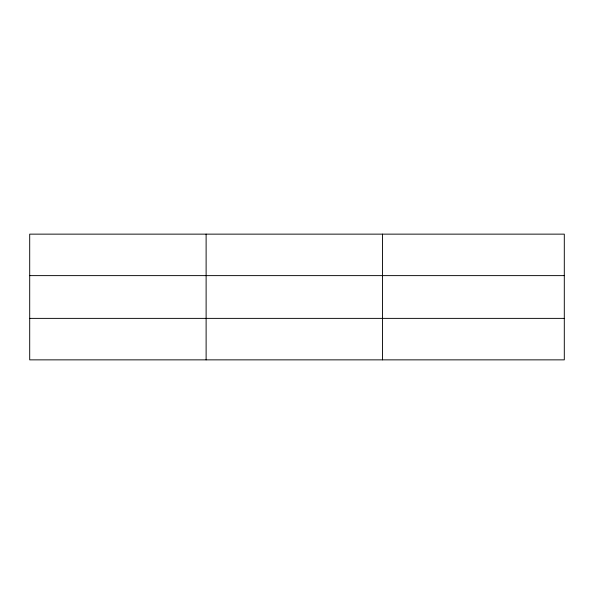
<?xml version="1.0" encoding="UTF-8"?>
<svg xmlns="http://www.w3.org/2000/svg" width="594" height="594" viewBox="0 0 594 594"><rect width="100%" height="100%" fill="white"/><g stroke="black" fill="none" stroke-linecap="round" stroke-linejoin="round"><path stroke-width="0.89" d="M206.118 234.14L206.118 359.86M382.536 234.14L382.536 359.86M564.3 318.377L564.3 359.86L29.7 359.86L29.7 234.14L564.3 234.14L564.3 318.377L29.7 318.377M29.7 275.623L564.3 275.623"/></g></svg>
